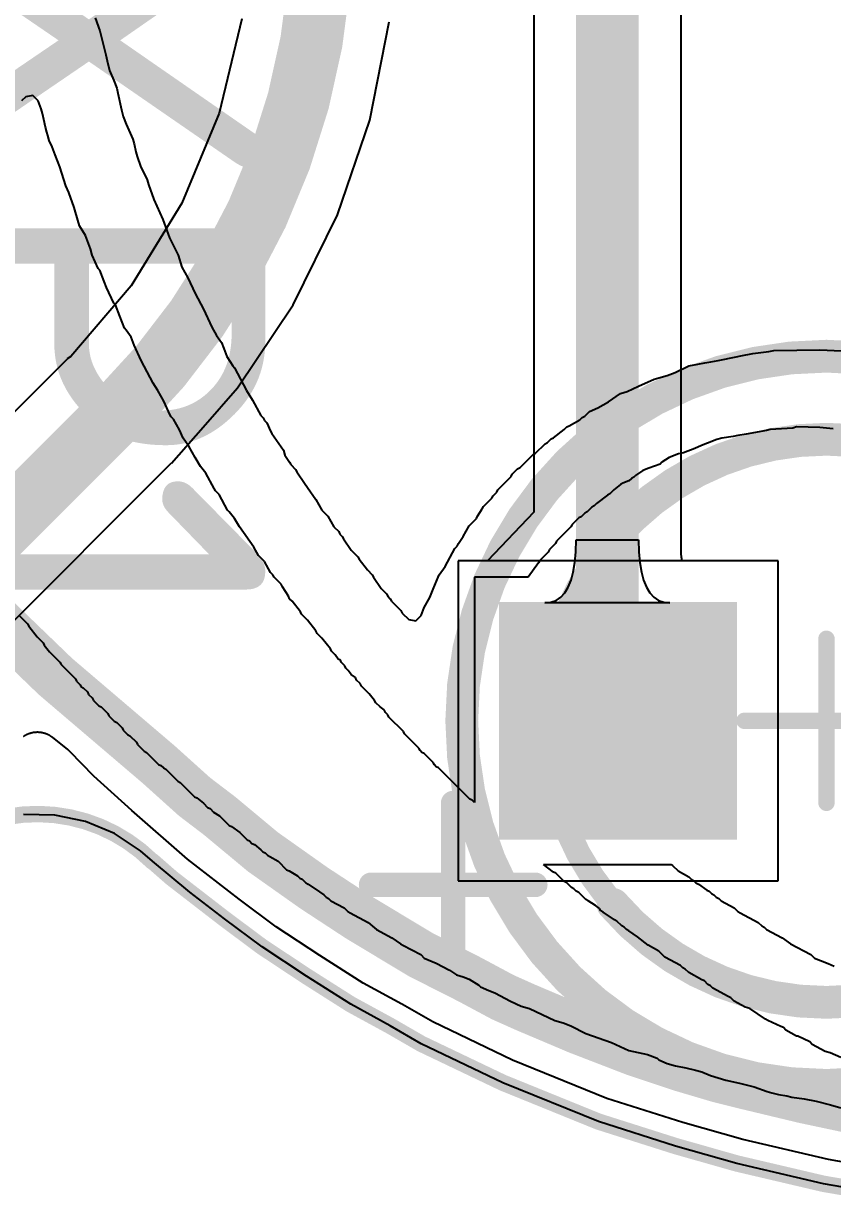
# Model space of a CAD drawing. Header units: inches. Extents: x -21.6 to 21.4, y -24.6 to 14.5.
# Drawn here: x -0.12 to 4.81, y -24.56 to -17.35 of the extents above; entities that cross this region are included whole.
import ezdxf

# ---------------------------------------------------------------- set-up
doc = ezdxf.new("R2010")
doc.units = ezdxf.units.IN
for name, color, linetype in [('Bottom Layer', 5, 'Continuous'), ('Bottom Solder', 6, 'Continuous'), ('Mechanical 4', 56, 'Continuous'), ('Multi-Layer', 9, 'Continuous'), ('Pad Holes', 156, 'Continuous'), ('Top 3D Body', 56, 'Continuous'), ('Top Component Center', 56, 'Continuous'), ('Top Courtyard', 56, 'Continuous'), ('Top Layer', 1, 'Continuous'), ('Top Overlay', 2, 'Continuous'), ('Top Solder', 216, 'Continuous')]:
    doc.layers.add(name, color=color, linetype=linetype)
doc.styles.add('GOST type B', font='', dxfattribs={"height": 0.2})
doc.styles.get('GOST type B').set_extended_font_data('GOST type B')

# ---------------------------------------------------------------- blocks, each defined once
blk = doc.blocks.new('PLS2_51')
at = {"layer": 'Top 3D Body', "style": 'GOST type B'}
blk.add_text('XP1', height=2.15, dxfattribs=at).set_placement((-4.2, 1.98))
blk = doc.blocks.new('3___________57')
at = {"layer": 'Bottom Layer'}
blk.add_hatch(color=5, dxfattribs=at).paths.add_polyline_path([(-1.995, 0.7264), (-0.545, 0.7264), (-0.545, -0.7236), (-1.995, -0.7236)])
at = {"layer": 'Bottom Solder'}
blk.add_hatch(color=6, dxfattribs=at).paths.add_polyline_path([(-1.995, 0.7264), (-0.545, 0.7264), (-0.545, -0.7236), (-1.995, -0.7236)])
at = {"layer": 'Multi-Layer'}
blk.add_hatch(color=9, dxfattribs=at).paths.add_polyline_path([(-1.995, 0.7264), (-0.545, 0.7264), (-0.545, -0.7236), (-1.995, -0.7236)])
at = {"layer": 'Pad Holes'}
h = blk.add_hatch(color=7, dxfattribs=at)
edge = h.paths.add_edge_path()
edge.add_arc((-1.27, 0.0014), 0.45, 0, 360)
at = {"layer": 'Top Layer'}
blk.add_hatch(color=1, dxfattribs=at).paths.add_polyline_path([(-1.995, 0.7264), (-0.545, 0.7264), (-0.545, -0.7236), (-1.995, -0.7236)])
at = {"layer": 'Top Solder'}
blk.add_hatch(color=216, dxfattribs=at).paths.add_polyline_path([(-1.995, 0.7264), (-0.545, 0.7264), (-0.545, -0.7236), (-1.995, -0.7236)])
at = {"layer": 'Top 3D Body'}
for points in [[(1.715, 0.0014, 0.15, 0.15, 1), (-1.715, 0.0014, 0.15, 0.15, 1)], [(-1.7525, 0.0014, 0.075, 0.075, 1), (-1.6775, 0.0014, 0.075, 0.075, 1)]]:
    blk.add_lwpolyline(points, format="xyseb", close=True, dxfattribs=at)
at = {"layer": 'Top Component Center'}
for points in [[(0, -0.4986, 0.1, 0.1, 0), (0, 0.5014, 0.1, 0.1, 0)], [(-0.5, 0.0014, 0.1, 0.1, 0), (0.5, 0.0014, 0.1, 0.1, 0)]]:
    blk.add_lwpolyline(points, format="xyseb", dxfattribs=at)
for points in [[(-0.025, 0.5014, 0.05, 0.05, 1), (0.025, 0.5014, 0.05, 0.05, 1)], [(-0.525, 0.0014, 0.05, 0.05, 1), (-0.475, 0.0014, 0.05, 0.05, 1)], [(-0.025, -0.4986, 0.05, 0.05, 1), (0.025, -0.4986, 0.05, 0.05, 1)]]:
    blk.add_lwpolyline(points, format="xyseb", close=True, dxfattribs=at)
at = {"layer": 'Top Courtyard'}
for points in [[(-2.2227, 0.0014, 0.2, 0.2, -1), (2.2227, 0.0014, 0.2, 0.2, 0)], [(2.2227, 0.0014, 0.2, 0.2, -1), (-2.2227, 0.0014, 0.2, 0.2, 0)]]:
    blk.add_lwpolyline(points, format="xyseb", dxfattribs=at)
blk.add_lwpolyline([(-2.2727, 0.0014, 0.1, 0.1, 1), (-2.1727, 0.0014, 0.1, 0.1, 1)], format="xyseb", close=True, dxfattribs=at)
blk.add_lwpolyline([(-2.2727, 0.0014, 0.1, 0.1, 1), (-2.1727, 0.0014, 0.1, 0.1, 1)], format="xyseb", close=True, dxfattribs=at)
at = {"layer": 'Top Overlay'}
for points in [[(-1.3, 1.1214, 0.2, 0.2, -0.458783), (1.3, 1.1214, 0.2, 0.2, 0)], [(-2.275, -1.5, 0.15, 0.15, 0), (-2.275, -0.5, 0.15, 0.15, 0)], [(-2.775, -0.9986, 0.15, 0.15, 0), (-1.775, -0.9986, 0.15, 0.15, 0)], [(1.3, -1.1186, 0.2, 0.2, -0.458784), (-1.3, -1.1186, 0.2, 0.2, 0)]]:
    blk.add_lwpolyline(points, format="xyseb", dxfattribs=at)
for points in [[(-1.35, 1.1214, 0.1, 0.1, 1), (-1.25, 1.1214, 0.1, 0.1, 1)], [(-2.3125, -0.5, 0.075, 0.075, 1), (-2.2375, -0.5, 0.075, 0.075, 1)], [(-2.8125, -0.9986, 0.075, 0.075, 1), (-2.7375, -0.9986, 0.075, 0.075, 1)], [(-1.8125, -0.9986, 0.075, 0.075, 1), (-1.7375, -0.9986, 0.075, 0.075, 1)], [(-1.35, -1.1186, 0.1, 0.1, 1), (-1.25, -1.1186, 0.1, 0.1, 1)], [(-2.3125, -1.5, 0.075, 0.075, 1), (-2.2375, -1.5, 0.075, 0.075, 1)]]:
    blk.add_lwpolyline(points, format="xyseb", close=True, dxfattribs=at)

msp = doc.modelspace()

# ---------------------------------------------------------------- linework, layer by layer
at = {"layer": 'Bottom Layer'}
for p, q in [((4.48, -20.6236), (2.53, -20.6236)), ((2.53, -20.6236), (2.53, -22.5736)), ((4.48, -22.5736), (4.48, -20.6236)), ((0.072, -22.1729), (-0.1192, -22.1703)), ((0.2593, -22.2118), (0.072, -22.1729)), ((0.4357, -22.2857), (0.2593, -22.2118)), ((0.5948, -22.3918), (0.4357, -22.2857)), ((0.6671, -22.4545), (0.5948, -22.3918)), ((0.896, -22.6431), (0.6671, -22.4545)), ((2.53, -22.5736), (4.48, -22.5736)), ((1.1058, -22.8053), (0.896, -22.6431)), ((1.3356, -22.9767), (1.1058, -22.8053)), ((1.6055, -23.1554), (1.3356, -22.9767)), ((1.8754, -23.3268), (1.6055, -23.1554)), ((2.1161, -23.4581), (1.8754, -23.3268)), ((2.3057, -23.5676), (2.1161, -23.4581)), ((2.8017, -23.8046), (2.3057, -23.5676)), ((3.3853, -24.0417), (2.8017, -23.8046)), ((3.8558, -24.1912), (3.3853, -24.0417)), ((4.2278, -24.297), (3.8558, -24.1912)), ((4.7566, -24.421), (4.2278, -24.297)), ((5.2672, -24.5085), (4.7566, -24.421))]:
    msp.add_line(p, q, dxfattribs=at)
at = {"layer": 'Mechanical 4'}
for points in [[(-0.7206, -22.4371, 0.1, 0.1, -0.402995), (0.666, -22.4557, 0.1, 0.1, 0)], [(0.6671, -22.4545, 0.1, 0.1, 0), (0.7849, -22.5573, 0.1, 0.1, 0)], [(0.7849, -22.5573, 0.1, 0.1, 0), (1.1058, -22.8053, 0.1, 0.1, 0)], [(1.1058, -22.8053, 0.1, 0.1, 0), (1.3356, -22.9767, 0.1, 0.1, 0)], [(1.3356, -22.9767, 0.1, 0.1, 0), (1.6055, -23.1554, 0.1, 0.1, 0)], [(1.6055, -23.1554, 0.1, 0.1, 0), (1.8754, -23.3268, 0.1, 0.1, 0)], [(1.8754, -23.3268, 0.1, 0.1, 0), (2.1161, -23.4581, 0.1, 0.1, 0)], [(2.1161, -23.4581, 0.1, 0.1, 0), (2.3057, -23.5676, 0.1, 0.1, 0)], [(2.3057, -23.5676, 0.1, 0.1, 0), (2.8017, -23.8046, 0.1, 0.1, 0)], [(2.8017, -23.8046, 0.1, 0.1, 0), (3.3853, -24.0417, 0.1, 0.1, 0)], [(3.3853, -24.0417, 0.1, 0.1, 0), (3.8558, -24.1912, 0.1, 0.1, 0)], [(3.8558, -24.1912, 0.1, 0.1, 0), (4.2278, -24.297, 0.1, 0.1, 0)], [(4.2278, -24.297, 0.1, 0.1, 0), (4.7566, -24.421, 0.1, 0.1, 0)], [(4.7566, -24.421, 0.1, 0.1, 0), (5.2672, -24.5085, 0.1, 0.1, 0)]]:
    msp.add_lwpolyline(points, format="xyseb", dxfattribs=at)
for points in [[(0.641, -22.4557, 0.05, 0.05, 1), (0.691, -22.4557, 0.05, 0.05, 1)], [(0.6421, -22.4545, 0.05, 0.05, 1), (0.6921, -22.4545, 0.05, 0.05, 1)], [(0.7599, -22.5573, 0.05, 0.05, 1), (0.8099, -22.5573, 0.05, 0.05, 1)], [(0.7599, -22.5573, 0.05, 0.05, 1), (0.8099, -22.5573, 0.05, 0.05, 1)], [(1.0808, -22.8053, 0.05, 0.05, 1), (1.1308, -22.8053, 0.05, 0.05, 1)], [(1.0808, -22.8053, 0.05, 0.05, 1), (1.1308, -22.8053, 0.05, 0.05, 1)], [(1.3106, -22.9767, 0.05, 0.05, 1), (1.3606, -22.9767, 0.05, 0.05, 1)], [(1.3106, -22.9767, 0.05, 0.05, 1), (1.3606, -22.9767, 0.05, 0.05, 1)], [(1.5805, -23.1554, 0.05, 0.05, 1), (1.6305, -23.1554, 0.05, 0.05, 1)], [(1.5805, -23.1554, 0.05, 0.05, 1), (1.6305, -23.1554, 0.05, 0.05, 1)], [(1.8504, -23.3268, 0.05, 0.05, 1), (1.9004, -23.3268, 0.05, 0.05, 1)], [(1.8504, -23.3268, 0.05, 0.05, 1), (1.9004, -23.3268, 0.05, 0.05, 1)], [(2.0911, -23.4581, 0.05, 0.05, 1), (2.1411, -23.4581, 0.05, 0.05, 1)], [(2.0911, -23.4581, 0.05, 0.05, 1), (2.1411, -23.4581, 0.05, 0.05, 1)], [(2.2807, -23.5676, 0.05, 0.05, 1), (2.3307, -23.5676, 0.05, 0.05, 1)], [(2.2807, -23.5676, 0.05, 0.05, 1), (2.3307, -23.5676, 0.05, 0.05, 1)], [(2.7768, -23.8046, 0.05, 0.05, 1), (2.8267, -23.8046, 0.05, 0.05, 1)], [(2.7768, -23.8046, 0.05, 0.05, 1), (2.8267, -23.8046, 0.05, 0.05, 1)], [(3.3603, -24.0417, 0.05, 0.05, 1), (3.4103, -24.0417, 0.05, 0.05, 1)], [(3.3603, -24.0417, 0.05, 0.05, 1), (3.4103, -24.0417, 0.05, 0.05, 1)], [(3.8308, -24.1912, 0.05, 0.05, 1), (3.8808, -24.1912, 0.05, 0.05, 1)], [(3.8308, -24.1912, 0.05, 0.05, 1), (3.8808, -24.1912, 0.05, 0.05, 1)], [(4.2028, -24.297, 0.05, 0.05, 1), (4.2528, -24.297, 0.05, 0.05, 1)], [(4.2028, -24.297, 0.05, 0.05, 1), (4.2528, -24.297, 0.05, 0.05, 1)], [(4.7316, -24.421, 0.05, 0.05, 1), (4.7816, -24.421, 0.05, 0.05, 1)], [(4.7316, -24.421, 0.05, 0.05, 1), (4.7816, -24.421, 0.05, 0.05, 1)]]:
    msp.add_lwpolyline(points, format="xyseb", close=True, dxfattribs=at)
at = {"layer": 'Top Layer'}
for p, q in [((2.9908, -16.4718), (2.9908, -20.3259)), ((3.889, -20.5783), (3.889, -16.471)), ((1.212, -17.3187), (1.0736, -17.8949)), ((1.9914, -17.9362), (2.1106, -17.3373)), ((1.0736, -17.8949), (0.8469, -18.4423)), ((1.7952, -18.5144), (1.9914, -17.9362)), ((0.8469, -18.4423), (0.5373, -18.9475)), ((1.5251, -19.0621), (1.7952, -18.5144)), ((0.5373, -18.9475), (0.1704, -19.3771)), ((1.1858, -19.5698), (1.5251, -19.0621)), ((0.1468, -19.3931), (-1.225, -20.7648)), ((0.1471, -19.3928), (0.1468, -19.3931)), ((0.1473, -19.3925), (0.1471, -19.3928)), ((0.1704, -19.3771), (0.1473, -19.3925)), ((0.9764, -19.8087), (1.1858, -19.5698)), ((0.7834, -20.0287), (0.9764, -19.8087)), ((-1.0772, -21.8874), (0.7819, -20.0283)), ((0.7819, -20.0283), (0.7829, -20.0292)), ((0.7829, -20.0292), (0.7832, -20.0289)), ((0.7832, -20.0289), (0.7834, -20.0287)), ((2.9908, -20.3259), (2.7095, -20.6236)), ((3.2475, -20.5686), (3.2494, -20.4956)), ((3.2494, -20.4956), (3.6304, -20.4956)), ((3.6304, -20.4956), (3.6323, -20.5686)), ((3.2418, -20.6339), (3.2475, -20.5686)), ((3.6323, -20.5686), (3.638, -20.6339)), ((3.8911, -20.6019), (3.889, -20.5783)), ((3.8947, -20.6236), (3.8911, -20.6019)), ((2.7095, -20.6236), (2.53, -20.6236)), ((2.53, -20.6236), (2.53, -22.5736)), ((3.2189, -20.7414), (3.2322, -20.6915)), ((3.2322, -20.6915), (3.2418, -20.6339)), ((3.638, -20.6339), (3.6475, -20.6915)), ((3.6475, -20.6915), (3.6609, -20.7414)), ((4.48, -20.6236), (3.8947, -20.6236)), ((4.48, -22.5736), (4.48, -20.6236)), ((3.2018, -20.7837), (3.2189, -20.7414)), ((3.6609, -20.7414), (3.678, -20.7837)), ((3.156, -20.8451), (3.1808, -20.8182)), ((3.1808, -20.8182), (3.2018, -20.7837)), ((3.678, -20.7837), (3.699, -20.8182)), ((3.699, -20.8182), (3.7237, -20.8451)), ((3.0589, -20.8797), (3.0951, -20.8758)), ((3.8209, -20.8797), (3.0589, -20.8797)), ((3.0951, -20.8758), (3.1275, -20.8643)), ((3.1275, -20.8643), (3.156, -20.8451)), ((3.7237, -20.8451), (3.7523, -20.8643)), ((3.7523, -20.8643), (3.7847, -20.8758)), ((3.7847, -20.8758), (3.8209, -20.8797)), ((0.072, -22.1729), (-0.1192, -22.1703)), ((0.2593, -22.2118), (0.072, -22.1729)), ((0.4357, -22.2857), (0.2593, -22.2118)), ((0.5948, -22.3918), (0.4357, -22.2857)), ((0.6671, -22.4545), (0.5948, -22.3918)), ((0.896, -22.6431), (0.6671, -22.4545)), ((2.53, -22.5736), (4.48, -22.5736)), ((1.1058, -22.8053), (0.896, -22.6431)), ((1.3356, -22.9767), (1.1058, -22.8053)), ((1.6055, -23.1554), (1.3356, -22.9767)), ((1.8754, -23.3268), (1.6055, -23.1554)), ((2.1161, -23.4581), (1.8754, -23.3268)), ((2.3057, -23.5676), (2.1161, -23.4581)), ((2.8017, -23.8046), (2.3057, -23.5676)), ((3.3853, -24.0417), (2.8017, -23.8046)), ((3.8558, -24.1912), (3.3853, -24.0417)), ((4.2278, -24.297), (3.8558, -24.1912)), ((4.7566, -24.421), (4.2278, -24.297)), ((5.2672, -24.5085), (4.7566, -24.421))]:
    msp.add_line(p, q, dxfattribs=at)
for points in [[(3.4399, -16.471, 0.381, 0.381, 0), (3.4399, -21.0641, 0.381, 0.381, 0)], [(1.7, -16.7269, 0.381, 0.381, -0.198968), (0.4649, -19.7101, 0.381, 0.381, 0)], [(-1.3948, -21.5698, 0.381, 0.381, 0), (0.4644, -19.7106, 0.381, 0.381, 0)], [(0.4649, -19.7101, 0.381, 0.381, -0.000043), (0.4644, -19.7106, 0.381, 0.381, 0)], [(3.4399, -21.0641, 0.381, 0.381, 0), (3.505, -21.5986, 0.381, 0.381, 0)]]:
    msp.add_lwpolyline(points, format="xyseb", dxfattribs=at)
for points in [[(0.3691, -19.7106, 0.1905, 0.1905, 1), (0.5596, -19.7106, 0.1905, 0.1905, 1)], [(0.3691, -19.7106, 0.1905, 0.1905, 1), (0.5596, -19.7106, 0.1905, 0.1905, 1)], [(0.3696, -19.7101, 0.1905, 0.1905, 1), (0.5601, -19.7101, 0.1905, 0.1905, 1)], [(0.3696, -19.7101, 0.1905, 0.1905, 1), (0.5601, -19.7101, 0.1905, 0.1905, 1)], [(3.3446, -21.0641, 0.1905, 0.1905, 1), (3.5351, -21.0641, 0.1905, 0.1905, 1)], [(3.3446, -21.0641, 0.1905, 0.1905, 1), (3.5351, -21.0641, 0.1905, 0.1905, 1)], [(3.4097, -21.5986, 0.1905, 0.1905, 1), (3.6002, -21.5986, 0.1905, 0.1905, 1)]]:
    msp.add_lwpolyline(points, format="xyseb", close=True, dxfattribs=at)
at = {"layer": 'Top Overlay'}
for p, q in [((0.318, -17.3127), (0.3472, -17.3929)), ((0.3472, -17.3929), (0.3837, -17.5388)), ((0.3837, -17.5388), (0.391, -17.5753)), ((0.391, -17.5753), (0.4056, -17.6336)), ((0.4056, -17.6336), (0.4311, -17.6956)), ((0.4311, -17.6956), (0.4493, -17.743)), ((-0.105, -17.7941), (-0.1306, -17.8196)), ((-0.0613, -17.7868), (-0.105, -17.7941)), ((-0.0285, -17.8196), (-0.0613, -17.7868)), ((0.4493, -17.743), (0.4566, -17.7722)), ((0.4566, -17.7722), (0.4639, -17.8087)), ((-0.0102, -17.867), (-0.0285, -17.8196)), ((-0.0029, -17.8962), (-0.0102, -17.867)), ((0.4639, -17.8087), (0.4712, -17.8378)), ((0.4712, -17.8378), (0.4785, -17.8743)), ((0.4785, -17.8743), (0.4894, -17.9144)), ((0.0044, -17.9327), (-0.0029, -17.8962)), ((0.0153, -17.9801), (0.0044, -17.9327)), ((0.4894, -17.9144), (0.5077, -17.9618)), ((0.0226, -18.0093), (0.0153, -17.9801)), ((0.0299, -18.0311), (0.0226, -18.0093)), ((0.5077, -17.9618), (0.5478, -18.053)), ((0.0372, -18.0603), (0.0299, -18.0311)), ((0.0554, -18.1004), (0.0372, -18.0603)), ((0.5478, -18.053), (0.5551, -18.0822)), ((0.5551, -18.0822), (0.566, -18.1296)), ((0.0737, -18.1479), (0.0554, -18.1004)), ((0.1028, -18.2208), (0.0737, -18.1479)), ((0.566, -18.1296), (0.5733, -18.1588)), ((0.5733, -18.1588), (0.5952, -18.2172)), ((0.1393, -18.3375), (0.1028, -18.2208)), ((0.5952, -18.2172), (0.6353, -18.301)), ((0.6353, -18.301), (0.6426, -18.3302)), ((0.1576, -18.3776), (0.1393, -18.3375)), ((0.1904, -18.4688), (0.1576, -18.3776)), ((0.6426, -18.3302), (0.6754, -18.4214)), ((0.6754, -18.4214), (0.7302, -18.5418)), ((0.1977, -18.498), (0.1904, -18.4688)), ((0.2232, -18.5819), (0.1977, -18.498)), ((0.2597, -18.6402), (0.2232, -18.5819)), ((0.7302, -18.5418), (0.7703, -18.6548)), ((0.2888, -18.7205), (0.2597, -18.6402)), ((0.7703, -18.6548), (0.825, -18.7606)), ((0.2998, -18.7606), (0.2888, -18.7205)), ((0.3363, -18.8408), (0.2998, -18.7606)), ((0.825, -18.7606), (0.8469, -18.8335)), ((0.3472, -18.8518), (0.3363, -18.8408)), ((0.3727, -18.9211), (0.3472, -18.8518)), ((0.8469, -18.8335), (0.8833, -18.8992)), ((0.3873, -18.9575), (0.3727, -18.9211)), ((0.4311, -19.0524), (0.3873, -18.9575)), ((0.8833, -18.8992), (0.9271, -18.994)), ((0.9271, -18.994), (0.9782, -19.0888)), ((0.442, -19.0633), (0.4311, -19.0524)), ((0.4676, -19.1326), (0.442, -19.0633)), ((0.9782, -19.0888), (1.0292, -19.1982)), ((0.4967, -19.2055), (0.4676, -19.1326)), ((0.5077, -19.2165), (0.4967, -19.2055)), ((0.5369, -19.2602), (0.5077, -19.2165)), ((1.0292, -19.1982), (1.0584, -19.2493)), ((1.0584, -19.2493), (1.0876, -19.2931)), ((0.5551, -19.3077), (0.5369, -19.2602)), ((0.5989, -19.4025), (0.5551, -19.3077)), ((1.0876, -19.2931), (1.1022, -19.3295)), ((1.1022, -19.3295), (1.1204, -19.377)), ((1.1204, -19.377), (1.1569, -19.4353)), ((4.1147, -19.4025), (4.2241, -19.3806)), ((4.2241, -19.3806), (4.2533, -19.3733)), ((4.2533, -19.3733), (4.3263, -19.3587)), ((4.3263, -19.3587), (4.4247, -19.3478)), ((4.4247, -19.3478), (4.4539, -19.3405)), ((4.4539, -19.3405), (4.7348, -19.3368)), ((4.7348, -19.3368), (4.866, -19.3441)), ((0.6718, -19.5411), (0.5989, -19.4025)), ((1.1569, -19.4353), (1.1678, -19.4463)), ((1.1678, -19.4463), (1.2408, -19.5848)), ((3.8521, -19.4754), (3.936, -19.4353)), ((3.936, -19.4353), (3.9907, -19.4244)), ((3.9907, -19.4244), (4.0345, -19.4171)), ((4.0345, -19.4171), (4.071, -19.4098)), ((4.071, -19.4098), (4.1147, -19.4025)), ((3.6297, -19.5593), (3.7245, -19.5155)), ((3.7245, -19.5155), (3.7537, -19.5083)), ((3.7537, -19.5083), (3.8047, -19.4937)), ((3.8047, -19.4937), (3.8521, -19.4754)), ((0.701, -19.5848), (0.6718, -19.5411)), ((0.7375, -19.6505), (0.701, -19.5848)), ((1.2408, -19.5848), (1.2772, -19.6432)), ((3.4473, -19.6541), (3.5202, -19.6031)), ((3.5202, -19.6031), (3.5604, -19.5921)), ((3.5604, -19.5921), (3.6297, -19.5593)), ((0.7739, -19.7307), (0.7375, -19.6505)), ((1.2772, -19.6432), (1.3283, -19.738)), ((3.3817, -19.6906), (3.4473, -19.6541)), ((0.7812, -19.7453), (0.7739, -19.7307)), ((0.7958, -19.7599), (0.7812, -19.7453)), ((1.3283, -19.738), (1.3429, -19.7526)), ((1.3429, -19.7526), (1.3502, -19.7672)), ((3.2722, -19.7636), (3.2868, -19.749)), ((3.2868, -19.749), (3.3014, -19.7417)), ((3.3014, -19.7417), (3.3306, -19.7125)), ((3.3306, -19.7125), (3.3817, -19.6906)), ((0.8323, -19.8256), (0.7958, -19.7599)), ((0.8542, -19.8766), (0.8323, -19.8256)), ((1.3502, -19.7672), (1.3648, -19.7818)), ((1.3648, -19.7818), (1.3866, -19.8328)), ((3.1118, -19.873), (3.1774, -19.8219)), ((3.1774, -19.8219), (3.192, -19.8073)), ((3.192, -19.8073), (3.2066, -19.8)), ((3.2066, -19.8), (3.2722, -19.7636)), ((4.432, -19.8219), (4.4102, -19.8292)), ((4.5706, -19.8146), (4.432, -19.8219)), ((4.5925, -19.8073), (4.5706, -19.8146)), ((4.7348, -19.811), (4.5925, -19.8073)), ((4.815, -19.8183), (4.7348, -19.811)), ((0.8906, -19.9277), (0.8542, -19.8766)), ((1.3866, -19.8328), (1.3939, -19.8474)), ((1.3939, -19.8474), (1.4669, -19.9496)), ((3.0753, -19.9021), (3.0972, -19.8803)), ((3.0972, -19.8803), (3.1118, -19.873)), ((4.1074, -19.8839), (4.0491, -19.9058)), ((4.1366, -19.8766), (4.1074, -19.8839)), ((4.2059, -19.8657), (4.1366, -19.8766)), ((4.2351, -19.8584), (4.2059, -19.8657)), ((4.2861, -19.8511), (4.2351, -19.8584)), ((4.4102, -19.8292), (4.2861, -19.8511)), ((0.9271, -19.9933), (0.8906, -19.9277)), ((1.4669, -19.9496), (1.4742, -19.9787)), ((2.9878, -19.9751), (3.0023, -19.9678)), ((3.0023, -19.9678), (3.0607, -19.9094)), ((3.0607, -19.9094), (3.0753, -19.9021)), ((3.9032, -19.9641), (3.874, -19.9714)), ((3.9725, -19.9386), (3.9032, -19.9641)), ((4.0126, -19.9204), (3.9725, -19.9386)), ((4.0491, -19.9058), (4.0126, -19.9204)), ((0.9599, -20.048), (0.9271, -19.9933)), ((1.4742, -19.9787), (1.5034, -20.0225)), ((1.5034, -20.0225), (1.5106, -20.0371)), ((1.5106, -20.0371), (1.5398, -20.0663)), ((2.9075, -20.0553), (2.9878, -19.9751)), ((3.761, -20.0334), (3.6917, -20.059)), ((3.7719, -20.0225), (3.761, -20.0334)), ((3.8157, -19.9933), (3.7719, -20.0225)), ((3.874, -19.9714), (3.8157, -19.9933)), ((0.9928, -20.0882), (0.9599, -20.048)), ((1.0438, -20.183), (0.9928, -20.0882)), ((1.5398, -20.0663), (1.5471, -20.0809)), ((1.5471, -20.0809), (1.5945, -20.1502)), ((2.7726, -20.1903), (2.8528, -20.11)), ((2.8528, -20.11), (2.8601, -20.0954)), ((2.8601, -20.0954), (2.8929, -20.0626)), ((2.8929, -20.0626), (2.9075, -20.0553)), ((3.6005, -20.1137), (3.5859, -20.121)), ((3.6114, -20.1027), (3.6005, -20.1137)), ((3.6552, -20.0736), (3.6114, -20.1027)), ((3.6917, -20.059), (3.6552, -20.0736)), ((1.0511, -20.1976), (1.0438, -20.183)), ((1.5945, -20.1502), (1.6128, -20.1757)), ((1.6128, -20.1757), (1.6638, -20.2486)), ((3.5202, -20.1574), (3.4801, -20.1903)), ((3.5348, -20.1502), (3.5202, -20.1574)), ((3.5713, -20.1356), (3.5348, -20.1502)), ((3.5859, -20.121), (3.5713, -20.1356)), ((1.073, -20.2194), (1.0511, -20.1976)), ((1.124, -20.3143), (1.073, -20.2194)), ((1.6638, -20.2486), (1.7003, -20.3143)), ((2.685, -20.2924), (2.7361, -20.2413)), ((2.7361, -20.2413), (2.7434, -20.2267)), ((2.7434, -20.2267), (2.7653, -20.2049)), ((2.7653, -20.2049), (2.7726, -20.1903)), ((3.44, -20.2231), (3.3744, -20.2742)), ((3.4546, -20.2158), (3.44, -20.2231)), ((3.4801, -20.1903), (3.4546, -20.2158)), ((1.135, -20.3252), (1.124, -20.3143)), ((1.1678, -20.3653), (1.135, -20.3252)), ((1.7003, -20.3143), (1.7368, -20.3507)), ((2.6486, -20.3507), (2.6777, -20.307)), ((2.6777, -20.307), (2.685, -20.2924)), ((3.316, -20.3252), (3.3014, -20.3325)), ((3.3452, -20.296), (3.316, -20.3252)), ((3.3598, -20.2887), (3.3452, -20.296)), ((3.3744, -20.2742), (3.3598, -20.2887)), ((1.197, -20.4164), (1.1678, -20.3653)), ((1.7368, -20.3507), (1.7732, -20.4164)), ((2.5975, -20.4091), (2.6413, -20.3653)), ((2.6413, -20.3653), (2.6486, -20.3507)), ((3.2248, -20.4018), (3.2175, -20.4164)), ((3.2649, -20.3617), (3.2248, -20.4018)), ((3.2795, -20.3544), (3.2649, -20.3617)), ((3.3014, -20.3325), (3.2795, -20.3544)), ((1.2845, -20.5404), (1.197, -20.4164)), ((1.7732, -20.4164), (1.8024, -20.4456)), ((1.8024, -20.4456), (1.8097, -20.4602)), ((1.8097, -20.4602), (1.8243, -20.4748)), ((1.8243, -20.4748), (1.8316, -20.4893)), ((2.5319, -20.5185), (2.561, -20.4748)), ((2.561, -20.4748), (2.5975, -20.4091)), ((3.2175, -20.4164), (3.13, -20.5039)), ((1.3137, -20.5915), (1.2845, -20.5404)), ((1.8316, -20.4893), (1.879, -20.5586)), ((2.4516, -20.6571), (2.51, -20.5477)), ((2.51, -20.5477), (2.5246, -20.5331)), ((2.5246, -20.5331), (2.5319, -20.5185)), ((3.1227, -20.5185), (3.0862, -20.555)), ((3.13, -20.5039), (3.1227, -20.5185)), ((1.3502, -20.6279), (1.3137, -20.5915)), ((1.879, -20.5586), (1.9191, -20.5988)), ((1.9191, -20.5988), (1.9264, -20.6133)), ((1.9264, -20.6133), (1.9775, -20.679)), ((3.0789, -20.5696), (3.0279, -20.6206)), ((3.0862, -20.555), (3.0789, -20.5696)), ((1.3866, -20.6936), (1.3502, -20.6279)), ((1.9775, -20.679), (2.0067, -20.7082)), ((2.4151, -20.7082), (2.4516, -20.6571)), ((3.0206, -20.6352), (2.9575, -20.7236)), ((3.0279, -20.6206), (3.0206, -20.6352)), ((1.4012, -20.7082), (1.3866, -20.6936)), ((1.4085, -20.7228), (1.4012, -20.7082)), ((1.4523, -20.7665), (1.4085, -20.7228)), ((2.0067, -20.7082), (2.014, -20.7228)), ((2.014, -20.7228), (2.0614, -20.7921)), ((2.3787, -20.7957), (2.4079, -20.7228)), ((2.4079, -20.7228), (2.4151, -20.7082)), ((2.9575, -20.7236), (2.63, -20.7236)), ((2.63, -20.7236), (2.63, -22.0974)), ((1.4596, -20.7811), (1.4523, -20.7665)), ((1.4961, -20.8395), (1.4596, -20.7811)), ((2.0614, -20.7921), (2.0942, -20.8249)), ((2.0942, -20.8249), (2.1015, -20.8395)), ((2.3568, -20.8468), (2.3787, -20.7957)), ((1.5034, -20.8541), (1.4961, -20.8395)), ((1.5179, -20.8686), (1.5034, -20.8541)), ((1.569, -20.9343), (1.5179, -20.8686)), ((2.1015, -20.8395), (2.1161, -20.8541)), ((2.1161, -20.8541), (2.1234, -20.8686)), ((2.1234, -20.8686), (2.1817, -20.927)), ((2.324, -20.9088), (2.3568, -20.8468)), ((-0.1452, -20.9562), (-0.0941, -21.0072)), ((1.5763, -20.9489), (1.569, -20.9343)), ((1.6128, -20.9854), (1.5763, -20.9489)), ((2.1817, -20.927), (2.189, -20.9416)), ((2.189, -20.9416), (2.2291, -20.9817)), ((2.2729, -20.989), (2.3057, -20.9562)), ((2.3057, -20.9562), (2.324, -20.9088)), ((-0.0941, -21.0072), (-0.0868, -21.0218)), ((-0.0868, -21.0218), (-0.0358, -21.0875)), ((1.6638, -21.051), (1.6128, -20.9854)), ((1.6711, -21.0656), (1.6638, -21.051)), ((2.2291, -20.9817), (2.2729, -20.989)), ((-0.0358, -21.0875), (0.0007, -21.1239)), ((0.0007, -21.1239), (0.008, -21.1385)), ((1.7003, -21.0948), (1.6711, -21.0656)), ((1.7514, -21.1604), (1.7003, -21.0948)), ((0.008, -21.1385), (0.0408, -21.1787)), ((0.0408, -21.1787), (0.1028, -21.2407)), ((1.7587, -21.175), (1.7514, -21.1604)), ((1.7805, -21.1969), (1.7587, -21.175)), ((0.1028, -21.2407), (0.1101, -21.2552)), ((0.1101, -21.2552), (0.1977, -21.3428)), ((1.7988, -21.2224), (1.7805, -21.1969)), ((1.8134, -21.2297), (1.7988, -21.2224)), ((1.817, -21.2407), (1.8134, -21.2297)), ((1.8389, -21.2625), (1.817, -21.2407)), ((1.8462, -21.2771), (1.8389, -21.2625)), ((1.8608, -21.2917), (1.8462, -21.2771)), ((1.879, -21.3172), (1.8608, -21.2917)), ((1.9045, -21.3355), (1.879, -21.3172)), ((1.9118, -21.3501), (1.9045, -21.3355)), ((0.1977, -21.3428), (0.205, -21.3574)), ((0.205, -21.3574), (0.2268, -21.3792)), ((0.2268, -21.3792), (0.2305, -21.3902)), ((0.2305, -21.3902), (0.2451, -21.3975)), ((0.2451, -21.3975), (0.2706, -21.423)), ((1.9337, -21.372), (1.9118, -21.3501)), ((1.941, -21.3865), (1.9337, -21.372)), ((1.9884, -21.434), (1.941, -21.3865)), ((0.2706, -21.423), (0.2779, -21.4376)), ((0.2779, -21.4376), (0.2998, -21.4595)), ((0.2998, -21.4595), (0.3071, -21.4741)), ((0.3071, -21.4741), (0.3399, -21.5069)), ((2.0213, -21.4741), (1.9884, -21.434)), ((2.0286, -21.4887), (2.0213, -21.4741)), ((0.3399, -21.5069), (0.3545, -21.5142)), ((0.3545, -21.5142), (0.3946, -21.5543)), ((0.3946, -21.5543), (0.4019, -21.5689)), ((2.0541, -21.5142), (2.0286, -21.4887)), ((2.0796, -21.5324), (2.0541, -21.5142)), ((2.0869, -21.547), (2.0796, -21.5324)), ((2.1015, -21.5616), (2.0869, -21.547)), ((0.4019, -21.5689), (0.4347, -21.6017)), ((0.4347, -21.6017), (0.4493, -21.609)), ((0.4493, -21.609), (0.4822, -21.6418)), ((2.1088, -21.5762), (2.1015, -21.5616)), ((2.1963, -21.6637), (2.1088, -21.5762)), ((-0.1164, -21.6935), (-0.1188, -21.6951)), ((-0.116, -21.6932), (-0.1164, -21.6935)), ((-0.1158, -21.693), (-0.116, -21.6932)), ((-0.1145, -21.6922), (-0.1158, -21.693)), ((-0.1119, -21.6906), (-0.1145, -21.6922)), ((-0.1115, -21.6904), (-0.1119, -21.6906)), ((-0.1113, -21.6902), (-0.1115, -21.6904)), ((-0.1095, -21.6891), (-0.1113, -21.6902)), ((-0.1073, -21.6879), (-0.1095, -21.6891)), ((-0.1069, -21.6877), (-0.1073, -21.6879)), ((-0.1066, -21.6875), (-0.1069, -21.6877)), ((-0.1045, -21.6864), (-0.1066, -21.6875)), ((-0.1026, -21.6854), (-0.1045, -21.6864)), ((-0.1023, -21.6852), (-0.1026, -21.6854)), ((-0.1019, -21.685), (-0.1023, -21.6852)), ((-0.0995, -21.6839), (-0.1019, -21.685)), ((-0.0978, -21.683), (-0.0995, -21.6839)), ((-0.0975, -21.6829), (-0.0978, -21.683)), ((-0.0971, -21.6827), (-0.0975, -21.6829)), ((-0.0947, -21.6816), (-0.0971, -21.6827)), ((-0.0929, -21.6808), (-0.0947, -21.6816)), ((-0.0926, -21.6807), (-0.0929, -21.6808)), ((-0.0922, -21.6805), (-0.0926, -21.6807)), ((-0.0899, -21.6796), (-0.0922, -21.6805)), ((-0.0879, -21.6788), (-0.0899, -21.6796)), ((-0.0876, -21.6787), (-0.0879, -21.6788)), ((-0.0872, -21.6785), (-0.0876, -21.6787)), ((-0.0848, -21.6776), (-0.0872, -21.6785)), ((-0.0829, -21.6769), (-0.0848, -21.6776)), ((-0.0826, -21.6768), (-0.0829, -21.6769)), ((-0.0822, -21.6767), (-0.0826, -21.6768)), ((-0.08, -21.676), (-0.0822, -21.6767)), ((-0.0778, -21.6753), (-0.08, -21.676)), ((-0.0774, -21.6752), (-0.0778, -21.6753)), ((-0.0771, -21.6751), (-0.0774, -21.6752)), ((-0.0749, -21.6745), (-0.0771, -21.6751)), ((-0.0727, -21.6738), (-0.0749, -21.6745)), ((-0.0723, -21.6737), (-0.0727, -21.6738)), ((-0.0719, -21.6736), (-0.0723, -21.6737)), ((-0.0695, -21.673), (-0.0719, -21.6736)), ((-0.0675, -21.6725), (-0.0695, -21.673)), ((-0.0671, -21.6725), (-0.0675, -21.6725)), ((-0.0667, -21.6723), (-0.0671, -21.6725)), ((-0.0642, -21.6718), (-0.0667, -21.6723)), ((-0.0622, -21.6714), (-0.0642, -21.6718)), ((-0.0619, -21.6714), (-0.0622, -21.6714)), ((-0.0615, -21.6713), (-0.0619, -21.6714)), ((-0.059, -21.6709), (-0.0615, -21.6713)), ((-0.0569, -21.6705), (-0.059, -21.6709)), ((-0.0566, -21.6705), (-0.0569, -21.6705)), ((-0.0562, -21.6704), (-0.0566, -21.6705)), ((-0.0539, -21.6701), (-0.0562, -21.6704)), ((-0.0516, -21.6698), (-0.0539, -21.6701)), ((-0.0512, -21.6697), (-0.0516, -21.6698)), ((-0.0509, -21.6697), (-0.0512, -21.6697)), ((-0.0487, -21.6695), (-0.0509, -21.6697)), ((-0.0463, -21.6692), (-0.0487, -21.6695)), ((-0.0459, -21.6692), (-0.0463, -21.6692)), ((-0.0455, -21.6692), (-0.0459, -21.6692)), ((-0.0432, -21.669), (-0.0455, -21.6692)), ((-0.041, -21.6689), (-0.0432, -21.669)), ((-0.0406, -21.6689), (-0.041, -21.6689)), ((-0.0402, -21.6689), (-0.0406, -21.6689)), ((-0.0377, -21.6688), (-0.0402, -21.6689)), ((-0.0356, -21.6687), (-0.0377, -21.6688)), ((-0.0352, -21.6687), (-0.0356, -21.6687)), ((-0.0348, -21.6687), (-0.0352, -21.6687)), ((-0.0327, -21.6688), (-0.0348, -21.6687)), ((-0.0303, -21.6688), (-0.0327, -21.6688)), ((-0.0298, -21.6688), (-0.0303, -21.6688)), ((-0.0295, -21.6688), (-0.0298, -21.6688)), ((-0.0276, -21.6689), (-0.0295, -21.6688)), ((-0.0249, -21.669), (-0.0276, -21.6689)), ((-0.0244, -21.669), (-0.0249, -21.669)), ((-0.0241, -21.669), (-0.0244, -21.669)), ((-0.0221, -21.6692), (-0.0241, -21.669)), ((-0.0196, -21.6694), (-0.0221, -21.6692)), ((-0.0192, -21.6695), (-0.0196, -21.6694)), ((-0.0188, -21.6695), (-0.0192, -21.6695)), ((-0.0166, -21.6698), (-0.0188, -21.6695)), ((-0.0142, -21.67), (-0.0166, -21.6698)), ((-0.0138, -21.6701), (-0.0142, -21.67)), ((-0.0135, -21.6701), (-0.0138, -21.6701)), ((-0.0112, -21.6705), (-0.0135, -21.6701)), ((-0.0089, -21.6708), (-0.0112, -21.6705)), ((-0.0086, -21.6709), (-0.0089, -21.6708)), ((-0.0082, -21.671), (-0.0086, -21.6709)), ((-0.0061, -21.6714), (-0.0082, -21.671)), ((-0.0037, -21.6718), (-0.0061, -21.6714)), ((-0.0032, -21.6719), (-0.0037, -21.6718)), ((-0.0029, -21.672), (-0.0032, -21.6719)), ((-0.001, -21.6724), (-0.0029, -21.672)), ((0.0015, -21.673), (-0.001, -21.6724)), ((0.0019, -21.6731), (0.0015, -21.673)), ((0.0023, -21.6732), (0.0019, -21.6731)), ((0.0046, -21.6738), (0.0023, -21.6732)), ((0.0067, -21.6743), (0.0046, -21.6738)), ((0.0071, -21.6744), (0.0067, -21.6743)), ((0.0075, -21.6746), (0.0071, -21.6744)), ((0.0097, -21.6752), (0.0075, -21.6746)), ((0.0119, -21.6759), (0.0097, -21.6752)), ((0.0122, -21.676), (0.0119, -21.6759)), ((0.0126, -21.6761), (0.0122, -21.676)), ((0.0144, -21.6768), (0.0126, -21.6761)), ((0.0169, -21.6776), (0.0144, -21.6768)), ((0.0174, -21.6778), (0.0169, -21.6776)), ((0.0176, -21.6779), (0.0174, -21.6778)), ((0.0192, -21.6785), (0.0176, -21.6779)), ((0.0219, -21.6795), (0.0192, -21.6785)), ((0.0224, -21.6797), (0.0219, -21.6795)), ((0.0226, -21.6798), (0.0224, -21.6797)), ((0.0244, -21.6806), (0.0226, -21.6798)), ((0.0269, -21.6816), (0.0244, -21.6806)), ((0.0272, -21.6818), (0.0269, -21.6816)), ((0.0276, -21.6819), (0.0272, -21.6818)), ((0.0293, -21.6827), (0.0276, -21.6819)), ((0.0317, -21.6839), (0.0293, -21.6827)), ((0.0321, -21.6841), (0.0317, -21.6839)), ((0.0324, -21.6842), (0.0321, -21.6841)), ((0.0342, -21.6851), (0.0324, -21.6842)), ((0.0365, -21.6863), (0.0342, -21.6851)), ((0.0368, -21.6865), (0.0365, -21.6863)), ((0.0372, -21.6866), (0.0368, -21.6865)), ((0.0393, -21.6879), (0.0372, -21.6866)), ((0.0412, -21.6889), (0.0393, -21.6879)), ((0.0415, -21.6891), (0.0412, -21.6889)), ((0.0418, -21.6893), (0.0415, -21.6891)), ((0.0438, -21.6905), (0.0418, -21.6893)), ((0.0458, -21.6916), (0.0438, -21.6905)), ((0.0461, -21.6918), (0.0458, -21.6916)), ((0.0464, -21.6921), (0.0461, -21.6918)), ((0.0486, -21.6935), (0.0464, -21.6921)), ((0.0502, -21.6946), (0.0486, -21.6935)), ((0.0505, -21.6947), (0.0502, -21.6946)), ((0.0509, -21.695), (0.0505, -21.6947)), ((0.053, -21.6965), (0.0509, -21.695)), ((0.0546, -21.6977), (0.053, -21.6965)), ((0.0549, -21.6979), (0.0546, -21.6977)), ((0.0553, -21.6981), (0.0549, -21.6979)), ((0.0571, -21.6995), (0.0553, -21.6981)), ((0.0589, -21.7009), (0.0571, -21.6995)), ((0.0592, -21.7011), (0.0589, -21.7009)), ((0.0595, -21.7014), (0.0592, -21.7011)), ((0.1488, -21.7725), (0.0595, -21.7014)), ((0.4822, -21.6418), (0.4894, -21.6564)), ((0.4894, -21.6564), (0.515, -21.682)), ((0.515, -21.682), (0.5296, -21.6893)), ((0.5296, -21.6893), (0.5697, -21.7294)), ((2.2036, -21.6783), (2.1963, -21.6637)), ((2.2911, -21.7659), (2.2036, -21.6783)), ((0.1499, -21.7734), (0.1488, -21.7725)), ((0.1509, -21.7742), (0.1499, -21.7734)), ((0.5697, -21.7294), (0.577, -21.744)), ((0.577, -21.744), (0.6171, -21.7841)), ((2.2984, -21.7804), (2.2911, -21.7659)), ((0.1519, -21.775), (0.1509, -21.7742)), ((0.153, -21.7759), (0.1519, -21.775)), ((0.154, -21.7768), (0.153, -21.7759)), ((0.155, -21.7777), (0.154, -21.7768)), ((0.1559, -21.7785), (0.155, -21.7777)), ((0.157, -21.7794), (0.1559, -21.7785)), ((0.1581, -21.7805), (0.157, -21.7794)), ((0.159, -21.7813), (0.1581, -21.7805)), ((0.1598, -21.7821), (0.159, -21.7813)), ((0.1609, -21.7831), (0.1598, -21.7821)), ((0.1619, -21.7842), (0.1609, -21.7831)), ((0.1628, -21.7851), (0.1619, -21.7842)), ((0.3109, -21.9368), (0.1628, -21.7851)), ((0.6171, -21.7841), (0.6317, -21.7914)), ((0.6317, -21.7914), (0.7046, -21.8643)), ((2.3094, -21.7914), (2.2984, -21.7804)), ((2.324, -21.7987), (2.3094, -21.7914)), ((2.3787, -21.8534), (2.324, -21.7987)), ((0.7046, -21.8643), (0.7192, -21.8716)), ((0.7192, -21.8716), (0.7338, -21.8862)), ((0.7338, -21.8862), (0.7484, -21.8935)), ((0.7484, -21.8935), (0.8213, -21.9664)), ((2.386, -21.868), (2.3787, -21.8534)), ((2.3969, -21.8789), (2.386, -21.868)), ((2.4115, -21.8862), (2.3969, -21.8789)), ((2.6012, -22.0759), (2.4115, -21.8862)), ((0.5417, -22.1461), (0.3109, -21.9368)), ((0.8213, -21.9664), (0.8359, -21.9737)), ((0.8359, -21.9737), (0.9235, -22.0613)), ((0.9235, -22.0613), (0.938, -22.0686)), ((0.938, -22.0686), (0.9782, -22.1014)), ((0.9782, -22.1014), (1.0037, -22.1269)), ((1.0037, -22.1269), (1.0183, -22.1342)), ((2.6157, -22.0832), (2.6012, -22.0759)), ((2.63, -22.0974), (2.6157, -22.0832)), ((0.8801, -22.4413), (0.5417, -22.1461)), ((1.0183, -22.1342), (1.0402, -22.1561)), ((1.0402, -22.1561), (1.0766, -22.178)), ((1.0766, -22.178), (1.135, -22.2363)), ((1.135, -22.2363), (1.1496, -22.2436)), ((1.1496, -22.2436), (1.2006, -22.2801)), ((1.2006, -22.2801), (1.2444, -22.3239)), ((1.2444, -22.3239), (1.259, -22.3312)), ((1.259, -22.3312), (1.2736, -22.3457)), ((1.2736, -22.3457), (1.2882, -22.353)), ((1.2882, -22.353), (1.3283, -22.3859)), ((1.3283, -22.3859), (1.3392, -22.3968)), ((1.3392, -22.3968), (1.3538, -22.4041)), ((1.3538, -22.4041), (1.3684, -22.4187)), ((1.3684, -22.4187), (1.383, -22.426)), ((1.1965, -22.6858), (0.8801, -22.4413)), ((1.383, -22.426), (1.4341, -22.4552)), ((1.4341, -22.4552), (1.4851, -22.5062)), ((3.1118, -22.5208), (3.051, -22.4736)), ((3.051, -22.4736), (3.8289, -22.4736)), ((3.8289, -22.4736), (3.8375, -22.4807)), ((3.8375, -22.4807), (3.8704, -22.5135)), ((1.4851, -22.5062), (1.4997, -22.5135)), ((1.4997, -22.5135), (1.5508, -22.5427)), ((1.5508, -22.5427), (1.5654, -22.5573)), ((1.5654, -22.5573), (1.5799, -22.5646)), ((1.5799, -22.5646), (1.6018, -22.5865)), ((3.1263, -22.5281), (3.1118, -22.5208)), ((3.1774, -22.5792), (3.1263, -22.5281)), ((3.8704, -22.5135), (3.936, -22.55)), ((3.936, -22.55), (3.9506, -22.5646)), ((3.9506, -22.5646), (3.9652, -22.5719)), ((1.6018, -22.5865), (1.6164, -22.5938)), ((1.6164, -22.5938), (1.6857, -22.6412)), ((3.192, -22.5865), (3.1774, -22.5792)), ((3.2212, -22.6156), (3.192, -22.5865)), ((3.2358, -22.6229), (3.2212, -22.6156)), ((3.2504, -22.6375), (3.2358, -22.6229)), ((3.2649, -22.6448), (3.2504, -22.6375)), ((3.9652, -22.5719), (3.9798, -22.5865)), ((3.9798, -22.5865), (3.9944, -22.5938)), ((3.9944, -22.5938), (4.0454, -22.6302)), ((4.0454, -22.6302), (4.06, -22.6375)), ((4.06, -22.6375), (4.0746, -22.6521)), ((1.4219, -22.854), (1.1965, -22.6858)), ((1.6857, -22.6412), (1.7112, -22.6594)), ((1.7112, -22.6594), (1.7258, -22.674)), ((1.7258, -22.674), (1.7404, -22.6813)), ((1.7404, -22.6813), (1.755, -22.6959)), ((1.755, -22.6959), (1.8352, -22.7396)), ((3.3087, -22.6886), (3.2649, -22.6448)), ((3.3233, -22.6959), (3.3087, -22.6886)), ((3.3671, -22.7251), (3.3233, -22.6959)), ((4.0746, -22.6521), (4.0892, -22.6594)), ((4.0892, -22.6594), (4.1038, -22.674)), ((4.1038, -22.674), (4.1184, -22.6813)), ((4.1184, -22.6813), (4.133, -22.6959)), ((4.133, -22.6959), (4.2132, -22.7396)), ((1.8352, -22.7396), (1.8571, -22.7615)), ((1.8571, -22.7615), (1.8717, -22.7688)), ((1.8717, -22.7688), (1.9811, -22.8272)), ((3.3926, -22.7433), (3.3671, -22.7251)), ((3.3999, -22.7579), (3.3926, -22.7433)), ((3.4145, -22.7652), (3.3999, -22.7579)), ((3.4838, -22.8126), (3.4145, -22.7652)), ((4.2132, -22.7396), (4.2351, -22.7615)), ((4.2351, -22.7615), (4.2497, -22.7688)), ((4.2497, -22.7688), (4.3591, -22.8272)), ((1.687, -23.0295), (1.4219, -22.854)), ((1.9811, -22.8272), (2.0213, -22.86)), ((3.4984, -22.8199), (3.4838, -22.8126)), ((3.5275, -22.8491), (3.4984, -22.8199)), ((3.5421, -22.8564), (3.5275, -22.8491)), ((4.3591, -22.8272), (4.381, -22.8491)), ((4.381, -22.8491), (4.3956, -22.8564)), ((2.0213, -22.86), (2.0322, -22.8709)), ((2.0322, -22.8709), (2.127, -22.922)), ((2.127, -22.922), (2.1781, -22.9585)), ((3.5567, -22.8709), (3.5421, -22.8564)), ((3.5713, -22.8782), (3.5567, -22.8709)), ((3.6224, -22.9147), (3.5713, -22.8782)), ((3.688, -22.9658), (3.6224, -22.9147)), ((4.3956, -22.8564), (4.4102, -22.8709)), ((4.4102, -22.8709), (4.505, -22.922)), ((4.505, -22.922), (4.556, -22.9585)), ((2.1781, -22.9585), (2.1927, -22.9658)), ((2.1927, -22.9658), (2.3021, -23.0241)), ((3.7537, -23.0022), (3.688, -22.9658)), ((4.556, -22.9585), (4.68, -23.0241)), ((1.9516, -23.1975), (1.687, -23.0295)), ((2.3021, -23.0241), (2.324, -23.046)), ((2.324, -23.046), (2.3969, -23.0752)), ((3.7901, -23.0387), (3.7537, -23.0022)), ((3.885, -23.0898), (3.7901, -23.0387)), ((4.68, -23.0241), (4.7019, -23.046)), ((4.7019, -23.046), (4.7384, -23.0606)), ((4.7384, -23.0606), (4.7858, -23.0788)), ((2.3969, -23.0752), (2.4772, -23.119)), ((2.4772, -23.119), (2.5209, -23.1481)), ((3.8995, -23.1044), (3.885, -23.0898)), ((3.9141, -23.1117), (3.8995, -23.1044)), ((3.936, -23.1335), (3.9141, -23.1117)), ((4.0163, -23.1773), (3.936, -23.1335)), ((4.7858, -23.0788), (4.8223, -23.0934)), ((2.1879, -23.3264), (1.9516, -23.1975)), ((2.5209, -23.1481), (2.561, -23.1591)), ((2.561, -23.1591), (2.5975, -23.1737)), ((2.5975, -23.1737), (2.6559, -23.2101)), ((2.6559, -23.2101), (2.6668, -23.2211)), ((4.0308, -23.1846), (4.0163, -23.1773)), ((4.0527, -23.2065), (4.0308, -23.1846)), ((4.0673, -23.2138), (4.0527, -23.2065)), ((4.0819, -23.2284), (4.0673, -23.2138)), ((2.6668, -23.2211), (2.7179, -23.243)), ((2.7179, -23.243), (2.7543, -23.2575)), ((2.7543, -23.2575), (2.8492, -23.3086)), ((4.1767, -23.2794), (4.0819, -23.2284)), ((4.1913, -23.2867), (4.1767, -23.2794)), ((4.2132, -23.3086), (4.1913, -23.2867)), ((2.1895, -23.3273), (2.1879, -23.3264)), ((2.191, -23.3282), (2.1895, -23.3273)), ((2.3757, -23.4347), (2.191, -23.3282)), ((2.8492, -23.3086), (2.9148, -23.3378)), ((2.9148, -23.3378), (2.9659, -23.3524)), ((2.9659, -23.3524), (3.1191, -23.4253)), ((4.2789, -23.3451), (4.2132, -23.3086)), ((4.308, -23.3524), (4.2789, -23.3451)), ((4.4029, -23.418), (4.308, -23.3524)), ((3.1191, -23.4253), (3.1701, -23.4399)), ((4.4174, -23.4253), (4.4029, -23.418)), ((4.4977, -23.4618), (4.4174, -23.4253)), ((2.8624, -23.6673), (2.3757, -23.4347)), ((3.1701, -23.4399), (3.2175, -23.4581)), ((3.2175, -23.4581), (3.3087, -23.5056)), ((4.5123, -23.4691), (4.4977, -23.4618)), ((4.5269, -23.4837), (4.5123, -23.4691)), ((4.5925, -23.5201), (4.5269, -23.4837)), ((3.3087, -23.5056), (3.4655, -23.5603)), ((3.4655, -23.5603), (3.5713, -23.6077)), ((4.5998, -23.5201), (4.5925, -23.5201)), ((4.6727, -23.5566), (4.5998, -23.5201)), ((4.6873, -23.5712), (4.6727, -23.5566)), ((4.7676, -23.615), (4.6873, -23.5712)), ((3.5713, -23.6077), (3.6552, -23.6259)), ((3.6552, -23.6259), (3.6844, -23.6332)), ((3.6844, -23.6332), (3.7427, -23.6551)), ((4.7968, -23.6223), (4.7676, -23.615)), ((4.8624, -23.6514), (4.7968, -23.6223)), ((3.4363, -23.9005), (2.8624, -23.6673)), ((3.7427, -23.6551), (3.7537, -23.666)), ((3.7537, -23.666), (3.8047, -23.6879)), ((3.8047, -23.6879), (3.8558, -23.7025)), ((3.8558, -23.7025), (3.9178, -23.7134)), ((3.9178, -23.7134), (3.9761, -23.728)), ((3.9761, -23.728), (4.0163, -23.739)), ((4.0163, -23.739), (4.0673, -23.7609)), ((4.0673, -23.7609), (4.1621, -23.79)), ((4.1621, -23.79), (4.246, -23.8083)), ((4.246, -23.8083), (4.3336, -23.8302)), ((4.3336, -23.8302), (4.4138, -23.8593)), ((4.4138, -23.8593), (4.443, -23.8666)), ((3.899, -24.0475), (3.4363, -23.9005)), ((4.443, -23.8666), (4.4831, -23.8776)), ((4.4831, -23.8776), (4.5342, -23.8849)), ((4.5342, -23.8849), (4.5633, -23.8921)), ((4.5633, -23.8921), (4.6399, -23.9031)), ((4.6399, -23.9031), (4.7129, -23.9177)), ((4.7129, -23.9177), (4.8004, -23.9396)), ((4.8004, -23.9396), (4.8624, -23.9578)), ((4.2654, -24.1517), (3.899, -24.0475)), ((4.7864, -24.2739), (4.2654, -24.1517)), ((5.2865, -24.3596), (4.7864, -24.2739))]:
    msp.add_line(p, q, dxfattribs=at)
for points in [[(-0.3957, -20.8735, 0.3, 0.3, 0), (0.0764, -21.3286, 0.3, 0.3, 0)], [(0.0764, -21.3286, 0.3, 0.3, 0), (0.7046, -21.8643, 0.3, 0.3, 0)], [(0.7046, -21.8643, 0.3, 0.3, 0), (0.9235, -22.0613, 0.3, 0.3, 0)], [(0.9235, -22.0613, 0.3, 0.3, 0), (1.0766, -22.178, 0.3, 0.3, 0)], [(1.0766, -22.178, 0.3, 0.3, 0), (1.3392, -22.3968, 0.3, 0.3, 0)], [(1.3392, -22.3968, 0.3, 0.3, 0), (1.6511, -22.6175, 0.3, 0.3, 0)], [(1.6511, -22.6175, 0.3, 0.3, 0), (1.9264, -22.798, 0.3, 0.3, 0)], [(1.9264, -22.798, 0.3, 0.3, 0), (2.3021, -23.0241, 0.3, 0.3, 0)], [(2.3021, -23.0241, 0.3, 0.3, 0), (2.5975, -23.1737, 0.3, 0.3, 0)], [(2.5975, -23.1737, 0.3, 0.3, 0), (2.8017, -23.2831, 0.3, 0.3, 0)], [(2.8017, -23.2831, 0.3, 0.3, 0), (2.9403, -23.3451, 0.3, 0.3, 0)], [(2.9403, -23.3451, 0.3, 0.3, 0), (3.2631, -23.4818, 0.3, 0.3, 0)], [(3.2631, -23.4818, 0.3, 0.3, 0), (3.6132, -23.6168, 0.3, 0.3, 0)], [(3.6132, -23.6168, 0.3, 0.3, 0), (3.8868, -23.708, 0.3, 0.3, 0)], [(3.8868, -23.708, 0.3, 0.3, 0), (4.1147, -23.7754, 0.3, 0.3, 0)], [(4.1147, -23.7754, 0.3, 0.3, 0), (4.2898, -23.8192, 0.3, 0.3, 0)], [(4.2898, -23.8192, 0.3, 0.3, 0), (4.6399, -23.9031, 0.3, 0.3, 0)], [(4.6399, -23.9031, 0.3, 0.3, 0), (5.001, -23.9797, 0.3, 0.3, 0)]]:
    msp.add_lwpolyline(points, format="xyseb", dxfattribs=at)
for points in [[(0.0014, -21.3286, 0.15, 0.15, 1), (0.1514, -21.3286, 0.15, 0.15, 1)], [(0.0014, -21.3286, 0.15, 0.15, 1), (0.1514, -21.3286, 0.15, 0.15, 1)], [(0.6296, -21.8643, 0.15, 0.15, 1), (0.7796, -21.8643, 0.15, 0.15, 1)], [(0.6296, -21.8643, 0.15, 0.15, 1), (0.7796, -21.8643, 0.15, 0.15, 1)], [(0.8485, -22.0613, 0.15, 0.15, 1), (0.9985, -22.0613, 0.15, 0.15, 1)], [(0.8485, -22.0613, 0.15, 0.15, 1), (0.9985, -22.0613, 0.15, 0.15, 1)], [(1.0016, -22.178, 0.15, 0.15, 1), (1.1516, -22.178, 0.15, 0.15, 1)], [(1.0016, -22.178, 0.15, 0.15, 1), (1.1516, -22.178, 0.15, 0.15, 1)], [(1.2642, -22.3968, 0.15, 0.15, 1), (1.4142, -22.3968, 0.15, 0.15, 1)], [(1.2642, -22.3968, 0.15, 0.15, 1), (1.4142, -22.3968, 0.15, 0.15, 1)], [(1.5761, -22.6175, 0.15, 0.15, 1), (1.7261, -22.6175, 0.15, 0.15, 1)], [(1.5761, -22.6175, 0.15, 0.15, 1), (1.7261, -22.6175, 0.15, 0.15, 1)], [(1.8514, -22.798, 0.15, 0.15, 1), (2.0014, -22.798, 0.15, 0.15, 1)], [(1.8514, -22.798, 0.15, 0.15, 1), (2.0014, -22.798, 0.15, 0.15, 1)], [(2.2271, -23.0241, 0.15, 0.15, 1), (2.3771, -23.0241, 0.15, 0.15, 1)], [(2.2271, -23.0241, 0.15, 0.15, 1), (2.3771, -23.0241, 0.15, 0.15, 1)], [(2.5225, -23.1737, 0.15, 0.15, 1), (2.6725, -23.1737, 0.15, 0.15, 1)], [(2.5225, -23.1737, 0.15, 0.15, 1), (2.6725, -23.1737, 0.15, 0.15, 1)], [(2.7267, -23.2831, 0.15, 0.15, 1), (2.8767, -23.2831, 0.15, 0.15, 1)], [(2.7267, -23.2831, 0.15, 0.15, 1), (2.8767, -23.2831, 0.15, 0.15, 1)], [(2.8653, -23.3451, 0.15, 0.15, 1), (3.0153, -23.3451, 0.15, 0.15, 1)], [(2.8653, -23.3451, 0.15, 0.15, 1), (3.0153, -23.3451, 0.15, 0.15, 1)], [(3.1881, -23.4818, 0.15, 0.15, 1), (3.3381, -23.4818, 0.15, 0.15, 1)], [(3.1881, -23.4818, 0.15, 0.15, 1), (3.3381, -23.4818, 0.15, 0.15, 1)], [(3.5382, -23.6168, 0.15, 0.15, 1), (3.6882, -23.6168, 0.15, 0.15, 1)], [(3.5382, -23.6168, 0.15, 0.15, 1), (3.6882, -23.6168, 0.15, 0.15, 1)], [(3.8118, -23.708, 0.15, 0.15, 1), (3.9618, -23.708, 0.15, 0.15, 1)], [(3.8118, -23.708, 0.15, 0.15, 1), (3.9618, -23.708, 0.15, 0.15, 1)], [(4.0397, -23.7754, 0.15, 0.15, 1), (4.1897, -23.7754, 0.15, 0.15, 1)], [(4.0397, -23.7754, 0.15, 0.15, 1), (4.1897, -23.7754, 0.15, 0.15, 1)], [(4.2148, -23.8192, 0.15, 0.15, 1), (4.3648, -23.8192, 0.15, 0.15, 1)], [(4.2148, -23.8192, 0.15, 0.15, 1), (4.3648, -23.8192, 0.15, 0.15, 1)], [(4.5649, -23.9031, 0.15, 0.15, 1), (4.7149, -23.9031, 0.15, 0.15, 1)], [(4.5649, -23.9031, 0.15, 0.15, 1), (4.7149, -23.9031, 0.15, 0.15, 1)]]:
    msp.add_lwpolyline(points, format="xyseb", close=True, dxfattribs=at)

# ---------------------------------------------------------------- block references
at = {"rotation": 270}
msp.add_blockref('PLS2_51', (-2.775, -20.725), dxfattribs=at)
msp.add_blockref('3___________57', (4.775, -21.6))

doc.saveas('drawing.dxf')
